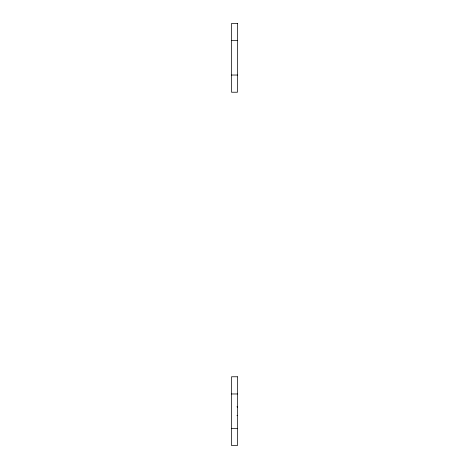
<?xml version="1.0" encoding="UTF-8"?>
<svg xmlns="http://www.w3.org/2000/svg" width="469" height="469" viewBox="0 0 469 469"><rect width="100%" height="100%" fill="white"/><g stroke="black" fill="none" stroke-linecap="round" stroke-linejoin="round"><path stroke-width="0.7" d="M237.455 415.37L236.98 415.552L237.455 415.428M231.545 40.645L237.455 40.645M231.545 75.034L237.455 75.034M231.545 393.966L237.455 393.966M231.545 428.355L237.455 428.355M237.455 406.887L236.98 406.764L237.455 406.951M237.455 23.45L231.545 23.45L231.545 92.229L237.455 92.229L237.455 23.45M237.455 376.771L231.545 376.771L231.545 445.55L237.455 445.55L237.455 376.771"/></g></svg>
